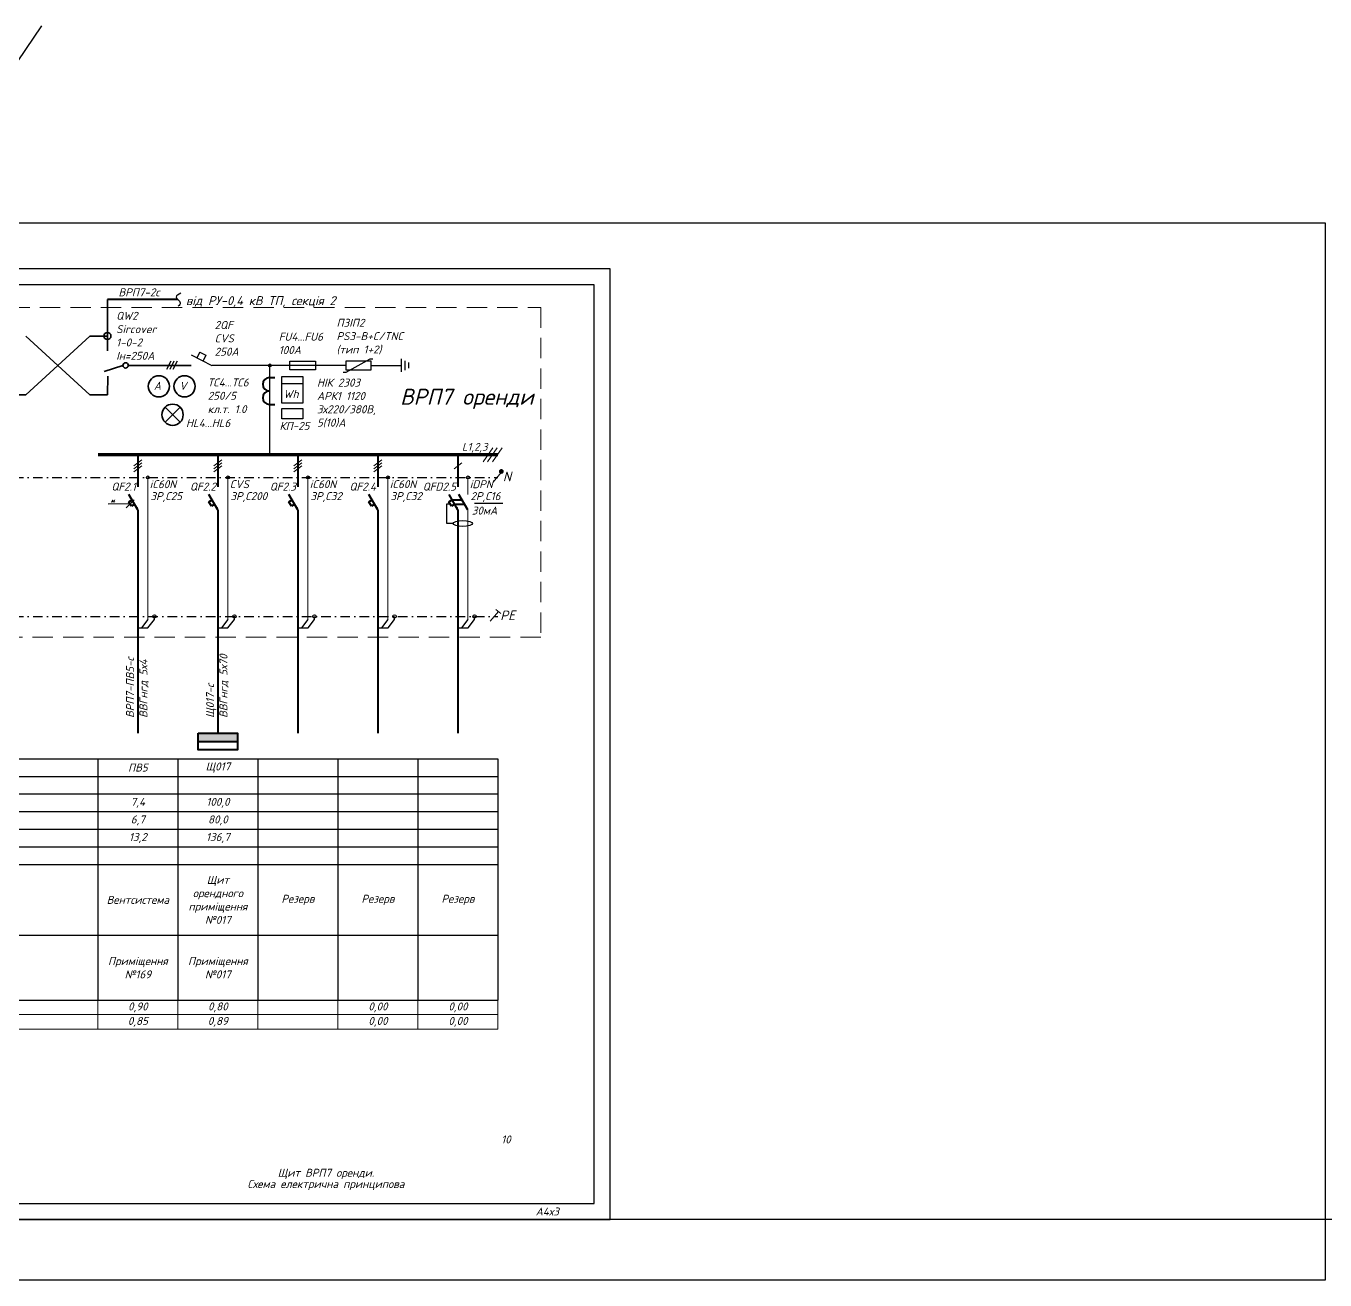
# Model space of a CAD drawing. Header units: millimetres. Extents: x -122434 to 1506205, y -201405 to 386015.
# Drawn here: x 742802 to 783386, y 152711 to 191887 of the extents above; entities that cross this region are included whole.
import ezdxf
from ezdxf.enums import TextEntityAlignment as Align

# ---------------------------------------------------------------- set-up
doc = ezdxf.new("R2010")
doc.units = ezdxf.units.MM
doc.linetypes.add('DASHDOTX2', pattern=[2, 1, -0.5, 0, -0.5])
doc.linetypes.add('DASHED', pattern=[9.525, 6.35, -3.175])
doc.layers.get('Defpoints').update_dxf_attribs({"color": 4})
doc.layers.add('Cхема', color=7, linetype='Continuous')
doc.layers.add('Схема', color=7, linetype='Continuous')
doc.layers.add('Маркування електро ліній', color=7, linetype='Continuous', lineweight=18)
doc.layers.add('Рамка внешняя', color=4, linetype='Continuous', lineweight=30, plot=False)
doc.styles.add('GOST 2.304', font='isocpeui.ttf')
doc.styles.add('ICO', font='isocpeui.ttf')
doc.styles.get("Standard").update_dxf_attribs({"font": 'arial.ttf'})
doc.styles.add('ГОСТ 2.304', font='isocpeui.ttf')
doc.styles.add('СГЕНЕРИР_СТИЛЬ_7', font='isocpeui.ttf')
doc.dimstyles.new('М150', dxfattribs={"dimscale": 1, "dimtxt": 2.5, "dimasz": 2.5, "dimexe": 0, "dimexo": 2.5, "dimgap": 1, "dimtad": 1, "dimlfac": 150, "dimtxsty": 'Standard', "dimblk": 'OBLIQUE', "dimcen": 2.5, "dimadec": 0, "dimazin": 0, "dimtfac": 1, "dimtmove": 0, "dimatfit": 3, "dimldrblk": 'OBLIQUE', "dimfxl": 1, "dimarcsym": 0})

# ---------------------------------------------------------------- blocks, each defined once
blk = doc.blocks.new('*T62')
at = {"color": 0, "lineweight": -2, "transparency": 16777216}
for p, q in [((0, 0), (4000, 0)), ((0, 0), (0, -7540)), ((19000, 0), (19000, -7540)), ((21500, 0), (21500, -7540)), ((24000, 0), (24000, -7540)), ((26500, 0), (26500, -7540)), ((29000, 0), (29000, -7540)), ((31500, 0), (31500, -7540)), ((34000, 0), (34000, -7540)), ((36500, 0), (36500, -7540)), ((51500, 0), (51500, -7540)), ((0, -550), (56500, -550)), ((4000, -550), (4000, -2200)), ((6500, -550), (6500, -2200)), ((9000, -550), (9000, -3300)), ((11500, -550), (11500, -3300)), ((14000, -550), (14000, -1650)), ((16500, -550), (16500, -3300)), ((39000, -550), (39000, -2200)), ((41500, -550), (41500, -2200)), ((44000, -550), (44000, -2200)), ((46500, -550), (46500, -3300)), ((49000, -550), (49000, -3300)), ((54000, -550), (54000, -7540)), ((56500, -550), (56500, -7540)), ((0, -1100), (26500, -1100)), ((29000, -1100), (56500, -1100)), ((0, -1650), (56500, -1650)), ((0, -2200), (4000, -2200)), ((6500, -2200), (36500, -2200)), ((14000, -2200), (14000, -3300)), ((51500, -2200), (56500, -2200)), ((0, -2750), (4000, -2750)), ((6500, -2750), (6500, -3300)), ((39000, -2750), (39000, -7540)), ((41500, -2750), (41500, -7540)), ((44000, -2750), (44000, -3300)), ((51500, -2750), (56500, -2750)), ((0, -3300), (56500, -3300)), ((4000, -3300), (4000, -7540)), ((0, -5515), (56500, -5515)), ((6500, -5515), (6500, -7540)), ((9000, -5515), (9000, -7540)), ((11500, -5515), (11500, -7540)), ((14000, -5515), (14000, -7540)), ((16500, -5515), (16500, -7540)), ((44000, -5515), (44000, -7540)), ((46500, -5515), (46500, -7540)), ((49000, -5515), (49000, -7540)), ((0, -7540), (56500, -7540))]:
    blk.add_line(p, q, dxfattribs=at)
at = {"color": 0, "linetype": 'ByBlock', "lineweight": -2, "transparency": 16777216}
for p, q in [((4000, 0), (56500, 0)), ((4000, 0), (4000, -550)), ((6500, 0), (6500, -550)), ((9000, 0), (9000, -550)), ((11500, 0), (11500, -550)), ((14000, 0), (14000, -550)), ((16500, 0), (16500, -550)), ((39000, 0), (39000, -550)), ((41500, 0), (41500, -550)), ((44000, 0), (44000, -550)), ((46500, 0), (46500, -550)), ((49000, 0), (49000, -550)), ((54000, 0), (54000, -550)), ((56500, 0), (56500, -550)), ((26500, -1100), (29000, -1100)), ((14000, -1650), (14000, -2200)), ((4000, -2200), (6500, -2200)), ((4000, -2200), (4000, -3300)), ((6500, -2200), (6500, -2750)), ((36500, -2200), (51500, -2200)), ((39000, -2200), (39000, -2750)), ((41500, -2200), (41500, -2750)), ((44000, -2200), (44000, -2750)), ((4000, -2750), (51500, -2750)), ((6500, -3300), (6500, -5515)), ((9000, -3300), (9000, -5515)), ((11500, -3300), (11500, -5515)), ((14000, -3300), (14000, -5515)), ((16500, -3300), (16500, -5515)), ((44000, -3300), (44000, -5515)), ((46500, -3300), (46500, -5515)), ((49000, -3300), (49000, -5515))]:
    blk.add_line(p, q, dxfattribs=at)
at = {"layer": 'Defpoints', "color": 8, "linetype": 'ByBlock', "lineweight": 0, "transparency": 16777216}
for p, q in [((0, -7540), (0, -8447)), ((4000, -7540), (4000, -8447)), ((6500, -7540), (6500, -8447)), ((9000, -7540), (9000, -8447)), ((11500, -7540), (11500, -8447)), ((14000, -7540), (14000, -8447)), ((16500, -7540), (16500, -8447)), ((19000, -7540), (19000, -8447)), ((21500, -7540), (21500, -8447)), ((24000, -7540), (24000, -8447)), ((26500, -7540), (26500, -8447)), ((29000, -7540), (29000, -8447)), ((31500, -7540), (31500, -8447)), ((34000, -7540), (34000, -8447)), ((36500, -7540), (36500, -8447)), ((39000, -7540), (39000, -8447)), ((41500, -7540), (41500, -8447)), ((44000, -7540), (44000, -8447)), ((46500, -7540), (46500, -8447)), ((49000, -7540), (49000, -8447)), ((51500, -7540), (51500, -8447)), ((54000, -7540), (54000, -8447)), ((56500, -7540), (56500, -8447)), ((0, -7994), (56500, -7994)), ((0, -8447), (56500, -8447))]:
    blk.add_line(p, q, dxfattribs=at)
at = {"color": 0, "transparency": 16777216, "char_height": 250, "attachment_point": 5, "style": 'ГОСТ 2.304'}
for s, insert, width in [('Номер по плану', (2000, -275), 3880), ('Щ174', (7750, -275), 2380), ('Щ175', (10250, -275), 2380), ('Щ176', (12750, -275), 2380), ('Щ180', (15250, -275), 2380), ('Щ185', (17750, -275), 2380), ('EK-1', (20250, -275), 2380), ('EK-2', (22750, -275), 2380), ('EK-3', (25250, -275), 2380), ('EK-4', (27750, -275), 2380), ('EK-5', (30250, -275), 2380), ('EK-6', (32750, -275), 2380), ('EK-7', (35250, -275), 2380), ('ПВ5', (45250, -275), 2380), ('Щ017', (47750, -275), 2380), ('Тип', (2000, -825), 3880), ('Рвст., кВт', (2000, -1375), 3880), ('28,0', (7750, -1375), 2380), ('8,3', (10250, -1375), 2380), ('8,6', (12750, -1375), 2380), ('21,9', (15250, -1375), 2380), ('0,7', (17750, -1375), 2380), ('2,5', (20250, -1375), 2380), ('2', (22750, -1375), 2380), ('3,0', (25250, -1375), 2380), ('1', (27750, -1375), 2380), ('4', (30250, -1375), 2380), ('4', (32750, -1375), 2380), ('1', (35250, -1375), 2380), ('7,4', (45250, -1375), 2380), ('100,0', (47750, -1375), 2380), ('Рр., кВт', (2000, -1925), 3880), ('27,9', (7750, -1925), 2380), ('8,1', (10250, -1925), 2380), ('8,5', (12750, -1925), 2380), ('21,1', (15250, -1925), 2380), ('0,7', (17750, -1925), 2380), ('2,3', (20250, -1925), 2380), ('1,8', (22750, -1925), 2380), ('2,7', (25250, -1925), 2380), ('0,9', (27750, -1925), 2380), ('3,6', (30250, -1925), 2380), ('3,6', (32750, -1925), 2380), ('0,9', (35250, -1925), 2380), ('6,7', (45250, -1925), 2380), ('80,0', (47750, -1925), 2380), ('Іном.', (2000, -2475), 3880), ('50,1', (7750, -2475), 2380), ('13,7', (10250, -2475), 2380), ('14,2', (12750, -2475), 2380), ('39,1', (15250, -2475), 2380), ('3,7', (17750, -2475), 2380), ('11,4', (20250, -2475), 2380), ('9,1', (22750, -2475), 2380), ('13,6', (25250, -2475), 2380), ('4,5', (27750, -2475), 2380), ('18,2', (30250, -2475), 2380), ('18,2', (32750, -2475), 2380), ('4,5', (35250, -2475), 2380), ('13,2', (45250, -2475), 2380), ('136,7', (47750, -2475), 2380), ('Іп', (2000, -3025), 3880), ('Щит орендного приміщення №180 (аптека)', (15250, -4408), 2380), ('{\\T0.95;\\C7;Найменування обладнання за планом}', (2000, -4408), 3880), ('Щит орендного приміщення №174', (7750, -4408), 2380), ('Щит орендного приміщення №175', (10250, -4408), 2380), ('Щит орендного приміщення №176', (12750, -4408), 2380), ('Щит орендного приміщення №185', (17750, -4408), 2380), ('Конвектори К172, К173.1, К173.2', (20250, -4408), 2380), ('Конвектори К174.1, К174.2', (22750, -4408), 2380), ('Конвектори К175.1, К175.2', (25250, -4408), 2380), ('Конвектори К180.1, К180.2', (30250, -4408), 2380), ('Конвектори К180.3, К180.4', (32750, -4408), 2380), ('Щит орендного приміщення №017', (47750, -4408), 2380), ('Резерв', (5250, -4408), 2380), ('Конвектор К176', (27750, -4408), 2380), ('Конвектор К180.5', (35250, -4408), 2380), ('Резерв', (37750, -4408), 2380), ('Резерв', (40250, -4408), 2380), ('Вентсистема', (45250, -4408), 2380), ('Резерв', (50250, -4408), 2380), ('Резерв', (52750, -4408), 2380), ('Резерв', (55250, -4408), 2380), ('{\\T0.95;\\C7;Місце встановлення}', (2000, -6528), 3880), ('Приміщення №173', (7750, -6528), 2380), ('Приміщення №175', (10250, -6528), 2380), ('Приміщення №176', (12750, -6528), 2380), ('Приміщення №180', (15250, -6528), 2380), ('Приміщення №185', (17750, -6528), 2380), ('Приміщення №172, №173 ', (20250, -6528), 2380), ('Приміщення №174', (22750, -6528), 2380), ('Приміщення №175', (25250, -6528), 2380), ('Приміщення №176', (27750, -6528), 2380), ('Приміщення №180', (30250, -6528), 2380), ('Приміщення №180', (32750, -6528), 2380), ('Приміщення №180', (35250, -6528), 2380), ('Приміщення №169', (45250, -6528), 2380), ('Приміщення №017', (47750, -6528), 2380)]:
    blk.add_mtext(s, dxfattribs=dict(at, insert=insert, width=width))
at = {"color": 7, "true_color": 0xffffff, "transparency": 16777216, "char_height": 250, "attachment_point": 5, "style": 'ГОСТ 2.304'}
for s, insert, width in [('Кп', (2000, -7767), 3880), ('0,90', (20250, -7767), 2380), ('0,90', (22750, -7767), 2380), ('0,90', (25250, -7767), 2380), ('0,90', (27750, -7767), 2380), ('0,90', (30250, -7767), 2380), ('0,90', (32750, -7767), 2380), ('0,90', (35250, -7767), 2380), ('0,90', (45250, -7767), 2380), ('0,80', (47750, -7767), 2380), ('0,00', (52750, -7767), 2380), ('0,00', (55250, -7767), 2380), ('cos ф', (2000, -8220), 3880), ('0,85', (7750, -8220), 2380), ('0,92', (10250, -8220), 2380), ('0,92', (12750, -8220), 2380), ('0,85', (15250, -8220), 2380), ('0,85', (17750, -8220), 2380), ('1,00', (20250, -8220), 2380), ('1,00', (22750, -8220), 2380), ('1,00', (25250, -8220), 2380), ('1,00', (27750, -8220), 2380), ('1,00', (30250, -8220), 2380), ('1,00', (32750, -8220), 2380), ('1,00', (35250, -8220), 2380), ('0,85', (45250, -8220), 2380), ('0,89', (47750, -8220), 2380), ('0,00', (52750, -8220), 2380), ('0,00', (55250, -8220), 2380)]:
    blk.add_mtext(s, dxfattribs=dict(at, insert=insert, width=width))
blk = doc.blocks.new('*U159')
at = {"color": 0, "lineweight": 40}
for p, q in [((0, 0), (0, -1005)), ((-284, -1468), (-180, -1408)), ((-204, -1607), (-284, -1468)), ((0, -1720), (-280, -1240)), ((-100, -1547), (-204, -1607)), ((-181, -1409), (130, -1409)), ((-100, -1547), (210, -1547)), ((311, -1720), (31, -1240))]:
    blk.add_line(p, q, dxfattribs=at)
at = {"color": 0, "lineweight": 13}
blk.add_line((-124, -441), (124, -256), dxfattribs=at)
at = {"color": 0, "lineweight": 9}
for p, q in [((311, -711), (311, -1240)), ((311, -2461), (311, -1720)), ((311, -2941), (311, -2461)), ((311, -5151), (311, -2941))]:
    blk.add_line(p, q, dxfattribs=at)
blk.add_line((516, -1512), (1402, -1512))
at = {"lineweight": 40}
for p, q in [((0, -1720), (0, -2226)), ((0, -2226), (0, -2941)), ((0, -2941), (0, -4529))]:
    blk.add_line(p, q, dxfattribs=at)
at = {"color": 0}
blk.add_lwpolyline([(-151, -2149), (-346, -2149), (-346, -1537), (-244, -1537)], dxfattribs=at)
blk.add_circle((311, -711), 46.3, dxfattribs=at)
blk.add_ellipse((153, -2149), major_axis=(-304, 0), ratio=0.29336, dxfattribs=at)
at = {"color": 0, "lineweight": 40}
blk.add_point((-37, -1659), dxfattribs=at)
at = {"lineweight": 50, "style": 'ГОСТ 2.304'}
for tag, p in [('ТYPE', (369, -1046)), ('CURRENT', (391, -1419)), ('D_CURRENT', (432, -1871))]:
    blk.add_attdef(tag, p, '', height=250, dxfattribs=at)
at = {"style": 'ГОСТ 2.304'}
blk.add_attdef('QF', text='', height=250, dxfattribs=at).set_placement((-61, -997), align=Align.MIDDLE_RIGHT)
blk = doc.blocks.new('*U160')
at = {"color": 0, "lineweight": 40}
for p, q in [((0, 0), (0, -1005)), ((-284, -1468), (-180, -1408)), ((-204, -1607), (-284, -1468)), ((0, -1720), (-280, -1240)), ((-100, -1547), (-204, -1607))]:
    blk.add_line(p, q, dxfattribs=at)
at = {"color": 0, "lineweight": 13}
for p, q in [((-124, -348), (124, -163)), ((-124, -441), (124, -256)), ((-124, -533), (124, -348))]:
    blk.add_line(p, q, dxfattribs=at)
at = {"color": 0, "lineweight": 9}
for p, q in [((311, -711), (311, -1240)), ((311, -1240), (311, -1720)), ((311, -2461), (311, -1720)), ((311, -2941), (311, -2461)), ((311, -5151), (311, -2941))]:
    blk.add_line(p, q, dxfattribs=at)
at = {"lineweight": 40}
for p, q in [((0, -1720), (0, -2226)), ((0, -2226), (0, -2941)), ((0, -2941), (0, -4529))]:
    blk.add_line(p, q, dxfattribs=at)
at = {"color": 0}
blk.add_circle((311, -711), 46.3, dxfattribs=at)
at = {"color": 0, "lineweight": 40}
blk.add_point((-37, -1659), dxfattribs=at)
at = {"lineweight": 50, "style": 'ГОСТ 2.304'}
for tag, p in [('ТYPE', (369, -1046)), ('CURRENT', (391, -1419))]:
    blk.add_attdef(tag, p, '', height=250, dxfattribs=at)
at = {"style": 'ГОСТ 2.304'}
blk.add_attdef('QF', text='', height=250, dxfattribs=at).set_placement((-61, -997), align=Align.MIDDLE_RIGHT)
blk = doc.blocks.new('_Oblique')
at = {"color": 0, "linetype": 'ByBlock', "lineweight": -2}
blk.add_line((-0.5, -0.5), (0.5, 0.5), dxfattribs=at)
blk = doc.blocks.new('Рамка А4х3')
at = {"lineweight": 40}
for p, q in [((4.94, 90), (4.94, 155)), ((4.94, 155), (19.94, 155)), ((9.94, 155), (9.94, 90)), ((9.94, 145), (19.94, 145)), ((9.94, 130), (19.94, 130)), ((9.94, 110), (19.94, 110)), ((19.94, 90), (4.94, 90))]:
    blk.add_line(p, q, dxfattribs=at)
at = {"lineweight": 25}
blk.add_line((14.94, 90), (14.94, 155), dxfattribs=at)
at = {"linetype": 'Continuous', "lineweight": 60}
for p, q in [((8, 5), (8, 90)), ((8, 90), (20, 90)), ((8, 90), (20, 90)), ((13, 5), (13, 90)), ((8, 65), (20, 65)), ((8, 30), (20, 30)), ((20, 5), (8, 5))]:
    blk.add_line(p, q, dxfattribs=at)
at = {"lineweight": 30, "ltscale": 100}
blk.add_lwpolyline([(20, 5), (625, 5), (625, 292), (20, 292)], close=True, dxfattribs=at)
at = {"layer": 'Рамка внешняя', "ltscale": 100}
blk.add_lwpolyline([(0, 0), (630, 0), (630, 297), (0, 297)], close=True, dxfattribs=at)
at = {"linetype": 'Continuous', "lineweight": 25, "style": 'СГЕНЕРИР_СТИЛЬ_7'}
for s, width, p in [('Погоджено', 0.8, (7.44, 101.27)), ('Зам. інв. №', 0.8, (10.5, 77.5)), ('Інв. № ор.', 0.7, (10.5, 17.5))]:
    blk.add_text(s, height=3, rotation=90, dxfattribs=dict(at, width=width)).set_placement(p, align=Align.MIDDLE_CENTER)
blk.add_text('Підпис і дата', height=3, rotation=90, dxfattribs=at).set_placement((10.5, 47.5), align=Align.MIDDLE_CENTER)
at = {"layer": 'Схема', "linetype": 'Continuous', "style": 'ГОСТ 2.304'}
blk.add_text('А4х3', height=2.5, dxfattribs=at).set_placement((606.77, 1.24))

msp = doc.modelspace()

# ---------------------------------------------------------------- hatches: boundary and pattern name
at = {"lineweight": 40}
h = msp.add_hatch(color=256, dxfattribs=at)
h.dxf.hatch_style = 1
h.paths.add_polyline_path([(749410, 169795), (748185, 169795), (748185, 169532), (749410, 169532)])

# ---------------------------------------------------------------- linework, layer by layer
at = {"lineweight": 40, "ltscale": 300}
for p, q in [((747549, 183343), (745346, 183343)), ((746298, 173965), (746298, 169795)), ((748798, 173965), (748798, 169795)), ((751298, 173965), (751298, 169795)), ((753798, 173965), (753798, 169795)), ((756298, 173965), (756298, 169795))]:
    msp.add_line(p, q, dxfattribs=at)
at = {"color": 0, "ltscale": 300}
for p, q in [((747327, 181414), (747196, 181152)), ((747425, 181414), (747294, 181152)), ((747523, 181414), (747392, 181152)), ((746609, 173343), (746412, 173084)), ((746613, 173084), (746815, 173344)), ((746815, 173344), (746815, 173444)), ((749109, 173343), (748912, 173084)), ((749113, 173084), (749315, 173344)), ((749315, 173344), (749315, 173444)), ((751609, 173343), (751412, 173084)), ((751613, 173084), (751815, 173344)), ((751815, 173344), (751815, 173444)), ((754109, 173343), (753912, 173084)), ((754113, 173084), (754315, 173344)), ((754315, 173344), (754315, 173444)), ((756609, 173343), (756412, 173084)), ((756613, 173084), (756815, 173344)), ((756815, 173344), (756815, 173444)), ((746289, 173084), (746613, 173084)), ((748789, 173084), (749113, 173084)), ((751289, 173084), (751613, 173084)), ((753789, 173084), (754113, 173084)), ((756289, 173084), (756613, 173084))]:
    msp.add_line(p, q, dxfattribs=at)
at = {"color": 0, "lineweight": 30, "ltscale": 300}
for p, q in [((747959, 181610), (748613, 181283)), ((748229, 181697), (748140, 181519)), ((748229, 181697), (748423, 181600)), ((748423, 181600), (748334, 181422)), ((750420, 178494), (750420, 181283))]:
    msp.add_line(p, q, dxfattribs=at)
at = {"color": 7, "lineweight": 30, "ltscale": 300}
for p, q in [((752803, 181070), (753552, 181484)), ((753552, 181484), (753642, 181484)), ((752792, 181283), (748618, 181283)), ((752713, 181070), (752803, 181070)), ((753591, 181283), (754535, 181283)), ((750795, 180714), (751454, 180714))]:
    msp.add_line(p, q, dxfattribs=at)
at = {"color": 7, "lineweight": 40, "ltscale": 300}
for p, q in [((750410, 180904), (750574, 180904)), ((750410, 180064), (750580, 180064))]:
    msp.add_line(p, q, dxfattribs=at)
at = {"lineweight": 15, "ltscale": 300}
for p, q in [((757392, 178713), (757086, 178276)), ((757526, 178713), (757221, 178276)), ((757683, 178713), (757377, 178276))]:
    msp.add_line(p, q, dxfattribs=at)
at = {"color": 0, "linetype": 'DASHDOTX2', "ltscale": 300}
msp.add_line((705816, 177783), (757548, 177783), dxfattribs=at)
at = {"linetype": 'DASHDOTX2', "ltscale": 300}
msp.add_line((705816, 173444), (757548, 173444), dxfattribs=at)
at = {"lineweight": 40, "ltscale": 200}
msp.add_line((748185, 169532), (749410, 169532), dxfattribs=at)
msp.add_xline((1302, 154602), (-1, 0))
at = {"color": 3}
msp.add_lwpolyline([(738881, 190538), (740543, 187838), (743295, 191887)], dxfattribs=at)
msp.add_lwpolyline([(696614, 185736), (783386, 185736), (783386, 152711), (696614, 152711)], close=True, dxfattribs=at)
at = {"linetype": 'DASHED', "lineweight": 18, "ltscale": 100}
msp.add_lwpolyline([(705138, 183093), (758882, 183093), (758882, 172795), (705138, 172795)], close=True, dxfattribs=at)
at = {"color": 7, "lineweight": 30, "ltscale": 100}
for points in [[(751049, 181146), (751049, 181420), (751848, 181420), (751848, 181146)], [(753591, 181146), (753591, 181420), (752792, 181420), (752792, 181146)], [(750795, 180942), (751454, 180942), (751454, 180109), (750795, 180109)], [(750795, 179942), (751454, 179942), (751454, 179616), (750795, 179616)]]:
    msp.add_lwpolyline(points, close=True, dxfattribs=at)
for points in [[(754535, 181080), (754535, 181486)], [(754648, 181137), (754648, 181429)], [(754762, 181194), (754762, 181372)]]:
    msp.add_lwpolyline(points, dxfattribs=at)
at = {"color": 0, "lineweight": 40, "ltscale": 100, "const_width": 100}
msp.add_lwpolyline([(745048, 178494), (757548, 178494)], dxfattribs=at)
at = {"lineweight": 20, "ltscale": 100}
for points in [[(757651, 177933), (757395, 177633)], [(757562, 173595), (757306, 173295)], [(757640, 173534), (757485, 173655)]]:
    msp.add_lwpolyline(points, dxfattribs=at)
at = {"lineweight": 9, "ltscale": 100, "const_width": 75}
msp.add_lwpolyline([(757614, 177971, 1), (757689, 177971, 1)], format="xyb", close=True, dxfattribs=at)
at = {"color": 7, "lineweight": 40, "ltscale": 50}
msp.add_lwpolyline([(748185, 169795), (749410, 169795), (749410, 169269), (748185, 169269)], close=True, dxfattribs=at)
at = {"color": 0, "lineweight": 30}
msp.add_circle((750420, 181283, 0), 46.3, dxfattribs=at)
at = {"color": 0}
for centre in [(746815, 173444), (749315, 173444), (751815, 173444), (754315, 173444), (756815, 173444)]:
    msp.add_circle(centre, 51.8, dxfattribs=at)
at = {"color": 7, "lineweight": 40}
for centre in [(750410, 180693, 0), (750410, 180274, 0)]:
    msp.add_arc(centre, 211, 90, 270, dxfattribs=at)
at = {"color": 7}
msp.add_spline([(747639, 183541, 0), (747496, 183419, 0), (747623, 183238, 0), (747559, 183132, 0)], degree=3, dxfattribs=at)
at = {"layer": 'Cхема', "lineweight": 35}
for p, q in [((745346, 183343), (745346, 181735)), ((742802, 182201), (744794, 180364)), ((744794, 182201), (742802, 180364)), ((745346, 182201), (744794, 182201)), ((745247, 181091), (745831, 181283)), ((745997, 181283), (747959, 181283)), ((745359, 180950), (745349, 180364)), ((742250, 180364), (742802, 180364)), ((745349, 180364), (744794, 180364)), ((747617, 179507), (747148, 179976)), ((747148, 179507), (747617, 179976))]:
    msp.add_line(p, q, dxfattribs=at)
for centre, radius in [((745346, 182201, 0), 111), ((745346, 182201, 0), 111), ((745914, 181283, 0), 83.3), ((746953, 180631, 0), 332), ((747755, 180631, 0), 332), ((747382, 179741, 0), 332)]:
    msp.add_circle(centre, radius, dxfattribs=at)

# ---------------------------------------------------------------- block references
at = {"xscale": 100, "yscale": 100, "zscale": 100}
msp.add_blockref('Рамка А4х3', (698048, 154602), dxfattribs=at)
at = {"lineweight": 50}
for name, p, values in [('*U160', (746298, 178494), {'QF': 'QF2.1', 'ТYPE': 'iC60N', 'CURRENT': '3P,С25'}), ('*U160', (748798, 178494), {'QF': 'QF2.2', 'ТYPE': 'CVS', 'CURRENT': '3P,С200'}), ('*U160', (751298, 178494), {'QF': 'QF2.3', 'ТYPE': 'iC60N', 'CURRENT': '3P,С32'}), ('*U160', (753798, 178494), {'QF': 'QF2.4', 'ТYPE': 'iC60N', 'CURRENT': '3P,С32'}), ('*U159', (756298, 178494), {'QF': 'QFD2.5', 'ТYPE': 'iDPN', 'CURRENT': '2P,С16', 'D_CURRENT': '30мА'})]:
    msp.add_blockref(name, p, dxfattribs=at).add_auto_attribs(values)
msp.add_blockref('*T62', (701048, 168995))

# ---------------------------------------------------------------- texts
at = {"color": 0, "lineweight": 40}
for s, height, style, p in [('ВРП7-2с', 250, 'GOST 2.304', (745692, 183442, 0)), ('від РУ-0,4 кВ ТП, секція 2', 281.25, 'ГОСТ 2.304', (747798, 183166, 0)), ('ВРП7 оренди', 500, 'GOST 2.304', (754491, 180054)), ('*', 250, 'GOST 2.304', (745417, 176944))]:
    msp.add_text(s, height=height, dxfattribs=dict(at, style=style)).set_placement(p)
at = {"color": 7, "lineweight": 40, "style": 'ГОСТ 2.304'}
for s, p in [('А', (746795, 180521, 0)), ('V', (747596, 180521, 0)), ('Wh', (750853, 180267, 0)), ('HL4...HL6', (747802, 179356, 0))]:
    msp.add_text(s, height=250, dxfattribs=at).set_placement(p)
at = {"color": 0, "lineweight": 9, "style": 'ICO'}
for s, height, p in [('L1,2,3', 243.1, (756422, 178617)), ('N', 300, (757702, 177664)), ('PE', 300, (757620, 173326))]:
    msp.add_text(s, height=height, dxfattribs=at).set_placement(p)
at = {"color": 7, "linetype": 'Continuous', "char_height": 250, "attachment_point": 4, "style": 'ГОСТ 2.304'}
for s, insert, width in [('{\\C256;QW2\\PSircover\\P1-0-2\\PIн=250А}', (745620, 182208, 0), 1827.7), ('{\\C256;2QF\\PCVS\\P250А}', (748696, 182128, 0), 4000), ('{\\C256;ПЗІП2\\PPS3-B+C/TNC\\P(тип 1+2)}', (752503, 182185, 0), 4000), ('{\\C256;FU4...FU6\\P100А }', (750699, 181971, 0), 1387.26)]:
    msp.add_mtext(s, dxfattribs=dict(at, insert=insert, width=width))
at = {"ltscale": 100, "char_height": 250, "attachment_point": 1}
for s, width, insert, style in [('ТС4...ТС6\\P250/5 \\Pкл.т. 1.0', 1652.14, (748477, 180875, 0), 'ГОСТ 2.304'), ('НІК 2303 АРК1 1120\\P3х220/380В, 5(10)А', 1842.83, (751893, 180871), 'GOST 2.304'), ('КП-25', 1652.14, (750723, 179517, 0), 'ГОСТ 2.304')]:
    msp.add_mtext_dynamic_manual_height_columns(s, width=width, gutter_width=1250, heights=[0], dxfattribs=dict(at, insert=insert, style=style))
at = {"color": 7, "linetype": 'Continuous', "char_height": 250, "width": 4000, "attachment_point": 4, "rotation": 90, "style": 'ГОСТ 2.304'}
for s, insert in [('{\\C256;ВРП7-ПВ5-с\\P\\pt3000;ВВГнгд 5х4}', (746283, 170270)), ('{\\C256;Щ017-с\\P\\pt3000;ВВГнгд 5х70}', (748783, 170270))]:
    msp.add_mtext(s, dxfattribs=dict(at, insert=insert))
at = {"linetype": 'Continuous', "lineweight": 25, "char_height": 250, "attachment_point": 5, "line_spacing_factor": 0.84, "style": 'GOST 2.304'}
for s, insert, width in [('{\\C7;10}', (757798, 157102), 1500), ('\\pi250;Щит ВРП7 оренди. \\PСхема електрична принципова', (752048, 155852), 7000)]:
    msp.add_mtext(s, dxfattribs=dict(at, insert=insert, width=width))

# ---------------------------------------------------------------- leaders
at = {"layer": 'Маркування електро ліній'}
msp.add_leader([(746054, 176957), (745373, 176953)], dimstyle='М150', override={"dimasz": 250, "dimtad": 0}, dxfattribs=at)

doc.saveas('drawing.dxf')
